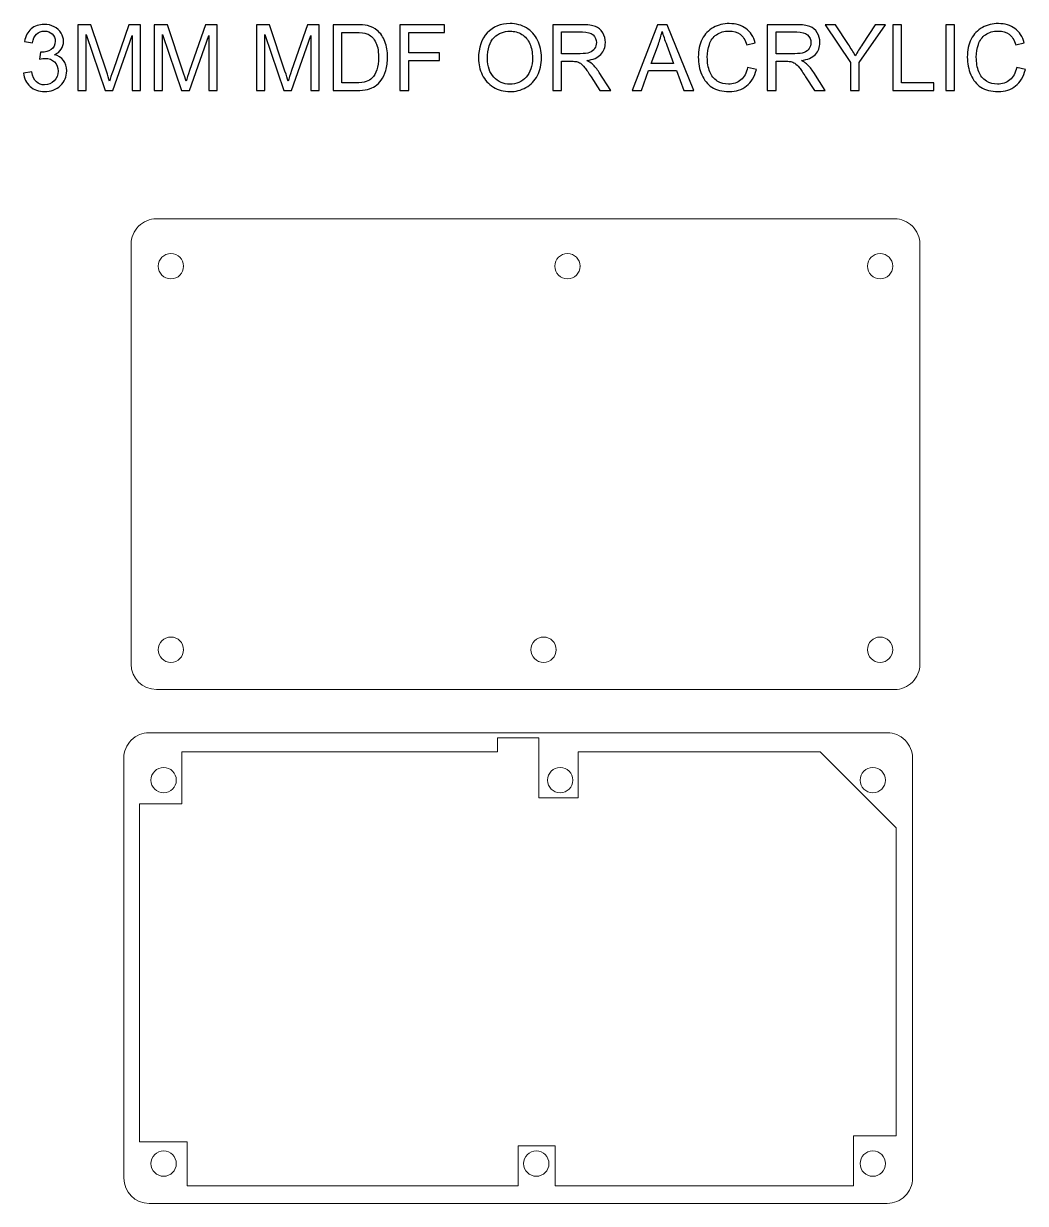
# Model space of a CAD drawing. Header units: millimetres. Extents: x 255 to 531, y -575 to 202.
# Drawn here: x 254.5 to 531.4, y -123.8 to 202.3 of the extents above; entities that cross this region are included whole.
import ezdxf

# ---------------------------------------------------------------- set-up
doc = ezdxf.new("R2010")
doc.units = ezdxf.units.MM
doc.header["$MEASUREMENT"] = 0
doc.layers.add('Layer 1', color=7, linetype='Continuous')

msp = doc.modelspace()

# ---------------------------------------------------------------- linework, layer by layer
at = {"layer": 'Layer 1', "color": 250}
for points, knots in [([(380.2473, 192.7097), (380.2473, 195.7238), (381.0601, 198.086), (382.6815, 199.7921), (384.3028, 201.4981), (386.3941, 202.349), (388.9595, 202.349), (390.6401, 202.349), (392.1514, 201.9468), (393.5019, 201.1467), (394.8481, 200.3466), (395.8768, 199.229), (396.5837, 197.7939), (397.2907, 196.3631), (397.6463, 194.7375), (397.6463, 192.9214), (397.6463, 191.0799), (397.2738, 189.4289), (396.5287, 187.9768), (395.7836, 186.5206), (394.7295, 185.4199), (393.3664, 184.6748), (391.999, 183.9255), (390.5258, 183.553), (388.9468, 183.553), (387.2323, 183.553), (385.7041, 183.9679), (384.3536, 184.7934), (383.0074, 185.6189), (381.983, 186.7449), (381.2887, 188.1758), (380.5944, 189.6024), (380.2473, 191.1137), (380.2473, 192.7097)], [0, 0, 0, 0, 0.09090909, 0.09090909, 0.09090909, 0.18181818, 0.18181818, 0.18181818, 0.27272727, 0.27272727, 0.27272727, 0.36363636, 0.36363636, 0.36363636, 0.45454545, 0.45454545, 0.45454545, 0.54545455, 0.54545455, 0.54545455, 0.63636364, 0.63636364, 0.63636364, 0.72727273, 0.72727273, 0.72727273, 0.81818182, 0.81818182, 0.81818182, 0.90909091, 0.90909091, 0.90909091, 1, 1, 1, 1]), ([(454.6354, 190.2374), (454.6354, 190.2374), (457.0484, 189.6278), (457.0484, 189.6278), (456.5446, 187.6509), (455.6387, 186.148), (454.3306, 185.1109), (453.0225, 184.0737), (451.4223, 183.553), (449.53, 183.553), (447.5742, 183.553), (445.9825, 183.9509), (444.7548, 184.751), (443.5271, 185.5469), (442.5958, 186.7026), (441.9566, 188.2139), (441.3173, 189.7294), (440.9956, 191.3508), (440.9956, 193.0865), (440.9956, 194.9788), (441.3554, 196.6298), (442.0793, 198.0395), (442.8032, 199.4492), (443.8319, 200.5202), (445.1654, 201.2526), (446.4989, 201.9849), (447.9679, 202.349), (449.5681, 202.349), (451.3884, 202.349), (452.9167, 201.8876), (454.1528, 200.9605), (455.3932, 200.0334), (456.2568, 198.7337), (456.7436, 197.0573), (456.7436, 197.0573), (454.3814, 196.4985), (454.3814, 196.4985), (453.9623, 197.8193), (453.3485, 198.7845), (452.5484, 199.3857), (451.7483, 199.991), (450.7407, 200.2916), (449.5258, 200.2916), (448.133, 200.2916), (446.9646, 199.9572), (446.029, 199.2883), (445.0935, 198.6194), (444.4331, 197.7177), (444.0563, 196.5917), (443.6753, 195.4614), (443.4848, 194.2972), (443.4848, 193.0992), (443.4848, 191.554), (443.7092, 190.2036), (444.1579, 189.0521), (444.6066, 187.8964), (445.3051, 187.037), (446.2534, 186.4655), (447.2017, 185.894), (448.2261, 185.6104), (449.331, 185.6104), (450.6772, 185.6104), (451.8118, 185.9999), (452.7431, 186.7746), (453.6744, 187.5535), (454.3052, 188.705), (454.6354, 190.2374)], [0, 0, 0, 0, 0.04545455, 0.04545455, 0.04545455, 0.09090909, 0.09090909, 0.09090909, 0.13636364, 0.13636364, 0.13636364, 0.18181818, 0.18181818, 0.18181818, 0.22727273, 0.22727273, 0.22727273, 0.27272727, 0.27272727, 0.27272727, 0.31818182, 0.31818182, 0.31818182, 0.36363636, 0.36363636, 0.36363636, 0.40909091, 0.40909091, 0.40909091, 0.45454545, 0.45454545, 0.45454545, 0.5, 0.5, 0.5, 0.54545455, 0.54545455, 0.54545455, 0.59090909, 0.59090909, 0.59090909, 0.63636364, 0.63636364, 0.63636364, 0.68181818, 0.68181818, 0.68181818, 0.72727273, 0.72727273, 0.72727273, 0.77272727, 0.77272727, 0.77272727, 0.81818182, 0.81818182, 0.81818182, 0.86363636, 0.86363636, 0.86363636, 0.90909091, 0.90909091, 0.90909091, 0.95454545, 0.95454545, 0.95454545, 1, 1, 1, 1]), ([(528.9896, 190.2374), (528.9896, 190.2374), (531.4026, 189.6278), (531.4026, 189.6278), (530.8988, 187.6509), (529.9929, 186.148), (528.6848, 185.1109), (527.3767, 184.0737), (525.7765, 183.553), (523.8842, 183.553), (521.9284, 183.553), (520.3367, 183.9509), (519.109, 184.751), (517.8813, 185.5469), (516.95, 186.7026), (516.3108, 188.2139), (515.6715, 189.7294), (515.3498, 191.3508), (515.3498, 193.0865), (515.3498, 194.9788), (515.7096, 196.6298), (516.4335, 198.0395), (517.1574, 199.4492), (518.1861, 200.5202), (519.5196, 201.2526), (520.8531, 201.9849), (522.3221, 202.349), (523.9223, 202.349), (525.7426, 202.349), (527.2709, 201.8876), (528.507, 200.9605), (529.7474, 200.0334), (530.611, 198.7337), (531.0978, 197.0573), (531.0978, 197.0573), (528.7356, 196.4985), (528.7356, 196.4985), (528.3165, 197.8193), (527.7027, 198.7845), (526.9026, 199.3857), (526.1025, 199.991), (525.0949, 200.2916), (523.88, 200.2916), (522.4872, 200.2916), (521.3188, 199.9572), (520.3832, 199.2883), (519.4477, 198.6194), (518.7873, 197.7177), (518.4105, 196.5917), (518.0295, 195.4614), (517.839, 194.2972), (517.839, 193.0992), (517.839, 191.554), (518.0634, 190.2036), (518.5121, 189.0521), (518.9608, 187.8964), (519.6593, 187.037), (520.6076, 186.4655), (521.5559, 185.894), (522.5803, 185.6104), (523.6852, 185.6104), (525.0314, 185.6104), (526.166, 185.9999), (527.0973, 186.7746), (528.0286, 187.5535), (528.6594, 188.705), (528.9896, 190.2374)], [0, 0, 0, 0, 0.04545455, 0.04545455, 0.04545455, 0.09090909, 0.09090909, 0.09090909, 0.13636364, 0.13636364, 0.13636364, 0.18181818, 0.18181818, 0.18181818, 0.22727273, 0.22727273, 0.22727273, 0.27272727, 0.27272727, 0.27272727, 0.31818182, 0.31818182, 0.31818182, 0.36363636, 0.36363636, 0.36363636, 0.40909091, 0.40909091, 0.40909091, 0.45454545, 0.45454545, 0.45454545, 0.5, 0.5, 0.5, 0.54545455, 0.54545455, 0.54545455, 0.59090909, 0.59090909, 0.59090909, 0.63636364, 0.63636364, 0.63636364, 0.68181818, 0.68181818, 0.68181818, 0.72727273, 0.72727273, 0.72727273, 0.77272727, 0.77272727, 0.77272727, 0.81818182, 0.81818182, 0.81818182, 0.86363636, 0.86363636, 0.86363636, 0.90909091, 0.90909091, 0.90909091, 0.95454545, 0.95454545, 0.95454545, 1, 1, 1, 1]), ([(254.5215, 188.6838), (254.5215, 188.6838), (256.7567, 188.9886), (256.7567, 188.9886), (257.0149, 187.7186), (257.4467, 186.8042), (258.0606, 186.2454), (258.6744, 185.6866), (259.4279, 185.4072), (260.3212, 185.4072), (261.3795, 185.4072), (262.2727, 185.7713), (262.9924, 186.4994), (263.7121, 187.2275), (264.0719, 188.1292), (264.0719, 189.2045), (264.0719, 190.229), (263.7375, 191.0756), (263.0644, 191.7445), (262.3955, 192.4091), (261.5446, 192.7436), (260.5074, 192.7436), (260.0841, 192.7436), (259.5592, 192.6589), (258.9284, 192.4938), (258.9284, 192.4938), (259.1782, 194.4496), (259.1782, 194.4496), (259.3263, 194.4327), (259.4491, 194.4242), (259.538, 194.4242), (260.4947, 194.4242), (261.3499, 194.674), (262.1161, 195.1693), (262.8781, 195.6646), (263.2591, 196.4266), (263.2591, 197.4553), (263.2591, 198.2723), (262.9797, 198.9496), (262.4251, 199.4873), (261.8706, 200.0249), (261.1551, 200.2916), (260.2788, 200.2916), (259.4068, 200.2916), (258.6829, 200.0164), (258.1029, 199.4661), (257.5229, 198.9158), (257.1504, 198.0903), (256.9853, 196.9896), (256.9853, 196.9896), (254.7501, 197.396), (254.7501, 197.396), (255.0253, 198.8946), (255.6433, 200.0588), (256.6128, 200.8843), (257.578, 201.7098), (258.7845, 202.1204), (260.2238, 202.1204), (261.2144, 202.1204), (262.1288, 201.9087), (262.9628, 201.4812), (263.801, 201.0578), (264.4402, 200.4779), (264.8805, 199.7455), (265.325, 199.0089), (265.5451, 198.23), (265.5451, 197.4045), (265.5451, 196.6213), (265.3334, 195.9101), (264.9143, 195.2666), (264.491, 194.6232), (263.8645, 194.1109), (263.039, 193.7299), (264.1142, 193.4844), (264.9482, 192.9679), (265.5451, 192.1848), (266.1378, 191.4058), (266.4341, 190.4237), (266.4341, 189.2511), (266.4341, 187.6636), (265.8541, 186.3131), (264.6984, 185.2082), (263.5385, 184.1033), (262.0738, 183.553), (260.3042, 183.553), (258.7083, 183.553), (257.3832, 184.0314), (256.3291, 184.9839), (255.2708, 185.9364), (254.6697, 187.1683), (254.5215, 188.6838)], [0, 0, 0, 0, 0.03333333, 0.03333333, 0.03333333, 0.06666667, 0.06666667, 0.06666667, 0.1, 0.1, 0.1, 0.13333333, 0.13333333, 0.13333333, 0.16666667, 0.16666667, 0.16666667, 0.2, 0.2, 0.2, 0.23333333, 0.23333333, 0.23333333, 0.26666667, 0.26666667, 0.26666667, 0.3, 0.3, 0.3, 0.33333333, 0.33333333, 0.33333333, 0.36666667, 0.36666667, 0.36666667, 0.4, 0.4, 0.4, 0.43333333, 0.43333333, 0.43333333, 0.46666667, 0.46666667, 0.46666667, 0.5, 0.5, 0.5, 0.53333333, 0.53333333, 0.53333333, 0.56666667, 0.56666667, 0.56666667, 0.6, 0.6, 0.6, 0.63333333, 0.63333333, 0.63333333, 0.66666667, 0.66666667, 0.66666667, 0.7, 0.7, 0.7, 0.73333333, 0.73333333, 0.73333333, 0.76666667, 0.76666667, 0.76666667, 0.8, 0.8, 0.8, 0.83333333, 0.83333333, 0.83333333, 0.86666667, 0.86666667, 0.86666667, 0.9, 0.9, 0.9, 0.93333333, 0.93333333, 0.93333333, 0.96666667, 0.96666667, 0.96666667, 1, 1, 1, 1]), ([(269.4863, 183.8578), (269.4863, 183.8578), (269.4863, 202.0442), (269.4863, 202.0442), (269.4863, 202.0442), (273.0931, 202.0442), (273.0931, 202.0442), (273.0931, 202.0442), (277.3942, 189.1706), (277.3942, 189.1706), (277.7921, 187.9726), (278.08, 187.0751), (278.262, 186.4782), (278.4694, 187.1386), (278.7954, 188.1123), (279.2357, 189.395), (279.2357, 189.395), (283.6129, 202.0442), (283.6129, 202.0442), (283.6129, 202.0442), (286.8345, 202.0442), (286.8345, 202.0442), (286.8345, 202.0442), (286.8345, 183.8578), (286.8345, 183.8578), (286.8345, 183.8578), (284.5231, 183.8578), (284.5231, 183.8578), (284.5231, 183.8578), (284.5231, 199.0724), (284.5231, 199.0724), (284.5231, 199.0724), (279.2145, 183.8578), (279.2145, 183.8578), (279.2145, 183.8578), (277.047, 183.8578), (277.047, 183.8578), (277.047, 183.8578), (271.7977, 199.3518), (271.7977, 199.3518), (271.7977, 199.3518), (271.7977, 183.8578), (271.7977, 183.8578), (271.7977, 183.8578), (269.4863, 183.8578), (269.4863, 183.8578)], [0, 0, 0, 0, 0.06666667, 0.06666667, 0.06666667, 0.13333333, 0.13333333, 0.13333333, 0.2, 0.2, 0.2, 0.26666667, 0.26666667, 0.26666667, 0.33333333, 0.33333333, 0.33333333, 0.4, 0.4, 0.4, 0.46666667, 0.46666667, 0.46666667, 0.53333333, 0.53333333, 0.53333333, 0.6, 0.6, 0.6, 0.66666667, 0.66666667, 0.66666667, 0.73333333, 0.73333333, 0.73333333, 0.8, 0.8, 0.8, 0.86666667, 0.86666667, 0.86666667, 0.93333333, 0.93333333, 0.93333333, 1, 1, 1, 1]), ([(290.6445, 183.8578), (290.6445, 183.8578), (290.6445, 202.0442), (290.6445, 202.0442), (290.6445, 202.0442), (294.2513, 202.0442), (294.2513, 202.0442), (294.2513, 202.0442), (298.5524, 189.1706), (298.5524, 189.1706), (298.9503, 187.9726), (299.2382, 187.0751), (299.4202, 186.4782), (299.6276, 187.1386), (299.9536, 188.1123), (300.3939, 189.395), (300.3939, 189.395), (304.7711, 202.0442), (304.7711, 202.0442), (304.7711, 202.0442), (307.9927, 202.0442), (307.9927, 202.0442), (307.9927, 202.0442), (307.9927, 183.8578), (307.9927, 183.8578), (307.9927, 183.8578), (305.6813, 183.8578), (305.6813, 183.8578), (305.6813, 183.8578), (305.6813, 199.0724), (305.6813, 199.0724), (305.6813, 199.0724), (300.3727, 183.8578), (300.3727, 183.8578), (300.3727, 183.8578), (298.2052, 183.8578), (298.2052, 183.8578), (298.2052, 183.8578), (292.9559, 199.3518), (292.9559, 199.3518), (292.9559, 199.3518), (292.9559, 183.8578), (292.9559, 183.8578), (292.9559, 183.8578), (290.6445, 183.8578), (290.6445, 183.8578)], [0, 0, 0, 0, 0.06666667, 0.06666667, 0.06666667, 0.13333333, 0.13333333, 0.13333333, 0.2, 0.2, 0.2, 0.26666667, 0.26666667, 0.26666667, 0.33333333, 0.33333333, 0.33333333, 0.4, 0.4, 0.4, 0.46666667, 0.46666667, 0.46666667, 0.53333333, 0.53333333, 0.53333333, 0.6, 0.6, 0.6, 0.66666667, 0.66666667, 0.66666667, 0.73333333, 0.73333333, 0.73333333, 0.8, 0.8, 0.8, 0.86666667, 0.86666667, 0.86666667, 0.93333333, 0.93333333, 0.93333333, 1, 1, 1, 1]), ([(318.8597, 183.8578), (318.8597, 183.8578), (318.8597, 202.0442), (318.8597, 202.0442), (318.8597, 202.0442), (322.4665, 202.0442), (322.4665, 202.0442), (322.4665, 202.0442), (326.7676, 189.1706), (326.7676, 189.1706), (327.1655, 187.9726), (327.4534, 187.0751), (327.6354, 186.4782), (327.8428, 187.1386), (328.1688, 188.1123), (328.6091, 189.395), (328.6091, 189.395), (332.9863, 202.0442), (332.9863, 202.0442), (332.9863, 202.0442), (336.2079, 202.0442), (336.2079, 202.0442), (336.2079, 202.0442), (336.2079, 183.8578), (336.2079, 183.8578), (336.2079, 183.8578), (333.8965, 183.8578), (333.8965, 183.8578), (333.8965, 183.8578), (333.8965, 199.0724), (333.8965, 199.0724), (333.8965, 199.0724), (328.5879, 183.8578), (328.5879, 183.8578), (328.5879, 183.8578), (326.4204, 183.8578), (326.4204, 183.8578), (326.4204, 183.8578), (321.1711, 199.3518), (321.1711, 199.3518), (321.1711, 199.3518), (321.1711, 183.8578), (321.1711, 183.8578), (321.1711, 183.8578), (318.8597, 183.8578), (318.8597, 183.8578)], [0, 0, 0, 0, 0.06666667, 0.06666667, 0.06666667, 0.13333333, 0.13333333, 0.13333333, 0.2, 0.2, 0.2, 0.26666667, 0.26666667, 0.26666667, 0.33333333, 0.33333333, 0.33333333, 0.4, 0.4, 0.4, 0.46666667, 0.46666667, 0.46666667, 0.53333333, 0.53333333, 0.53333333, 0.6, 0.6, 0.6, 0.66666667, 0.66666667, 0.66666667, 0.73333333, 0.73333333, 0.73333333, 0.8, 0.8, 0.8, 0.86666667, 0.86666667, 0.86666667, 0.93333333, 0.93333333, 0.93333333, 1, 1, 1, 1]), ([(340.0687, 183.8578), (340.0687, 183.8578), (340.0687, 202.0442), (340.0687, 202.0442), (340.0687, 202.0442), (346.334, 202.0442), (346.334, 202.0442), (347.748, 202.0442), (348.8275, 201.9595), (349.5725, 201.786), (350.6139, 201.5447), (351.5029, 201.1086), (352.2395, 200.4821), (353.2005, 199.6693), (353.9159, 198.6364), (354.3901, 197.3748), (354.8684, 196.1133), (355.1055, 194.6697), (355.1055, 193.0484), (355.1055, 191.6683), (354.9446, 190.4449), (354.6229, 189.3781), (354.3012, 188.3113), (353.8863, 187.4265), (353.3825, 186.728), (352.8745, 186.0295), (352.3242, 185.4792), (351.7231, 185.0812), (351.1262, 184.6791), (350.4023, 184.3743), (349.5556, 184.1668), (348.7047, 183.9594), (347.731, 183.8578), (346.6304, 183.8578), (346.6304, 183.8578), (340.0687, 183.8578), (340.0687, 183.8578)], [0, 0, 0, 0, 0.08333333, 0.08333333, 0.08333333, 0.16666667, 0.16666667, 0.16666667, 0.25, 0.25, 0.25, 0.33333333, 0.33333333, 0.33333333, 0.41666667, 0.41666667, 0.41666667, 0.5, 0.5, 0.5, 0.58333333, 0.58333333, 0.58333333, 0.66666667, 0.66666667, 0.66666667, 0.75, 0.75, 0.75, 0.83333333, 0.83333333, 0.83333333, 0.91666667, 0.91666667, 0.91666667, 1, 1, 1, 1]), ([(342.4817, 185.9914), (342.4817, 185.9914), (346.3594, 185.9914), (346.3594, 185.9914), (347.5575, 185.9914), (348.4973, 186.1015), (349.1788, 186.3258), (349.8604, 186.5502), (350.4023, 186.8635), (350.8087, 187.2699), (351.3759, 187.8414), (351.8204, 188.6118), (352.1379, 189.577), (352.4554, 190.5422), (352.6163, 191.7106), (352.6163, 193.0865), (352.6163, 194.9915), (352.303, 196.4562), (351.6807, 197.4807), (351.0584, 198.5051), (350.3007, 199.1909), (349.4074, 199.5381), (348.764, 199.7878), (347.7268, 199.9106), (346.2959, 199.9106), (346.2959, 199.9106), (342.4817, 199.9106), (342.4817, 199.9106), (342.4817, 199.9106), (342.4817, 185.9914), (342.4817, 185.9914)], [0, 0, 0, 0, 0.1, 0.1, 0.1, 0.2, 0.2, 0.2, 0.3, 0.3, 0.3, 0.4, 0.4, 0.4, 0.5, 0.5, 0.5, 0.6, 0.6, 0.6, 0.7, 0.7, 0.7, 0.8, 0.8, 0.8, 0.9, 0.9, 0.9, 1, 1, 1, 1]), ([(358.5387, 183.8578), (358.5387, 183.8578), (358.5387, 202.0442), (358.5387, 202.0442), (358.5387, 202.0442), (370.8069, 202.0442), (370.8069, 202.0442), (370.8069, 202.0442), (370.8069, 199.9106), (370.8069, 199.9106), (370.8069, 199.9106), (360.9517, 199.9106), (360.9517, 199.9106), (360.9517, 199.9106), (360.9517, 194.2464), (360.9517, 194.2464), (360.9517, 194.2464), (369.4861, 194.2464), (369.4861, 194.2464), (369.4861, 194.2464), (369.4861, 192.1128), (369.4861, 192.1128), (369.4861, 192.1128), (360.9517, 192.1128), (360.9517, 192.1128), (360.9517, 192.1128), (360.9517, 183.8578), (360.9517, 183.8578), (360.9517, 183.8578), (358.5387, 183.8578), (358.5387, 183.8578)], [0, 0, 0, 0, 0.1, 0.1, 0.1, 0.2, 0.2, 0.2, 0.3, 0.3, 0.3, 0.4, 0.4, 0.4, 0.5, 0.5, 0.5, 0.6, 0.6, 0.6, 0.7, 0.7, 0.7, 0.8, 0.8, 0.8, 0.9, 0.9, 0.9, 1, 1, 1, 1]), ([(382.7365, 192.6674), (382.7365, 190.4787), (383.3249, 188.7558), (384.5018, 187.4985), (385.6787, 186.2412), (387.1561, 185.6104), (388.9341, 185.6104), (390.746, 185.6104), (392.2319, 186.2454), (393.4045, 187.5154), (394.5729, 188.7854), (395.1571, 190.5888), (395.1571, 192.9256), (395.1571, 194.403), (394.9073, 195.6942), (394.4078, 196.7949), (393.9083, 197.8955), (393.1759, 198.7507), (392.2149, 199.356), (391.2497, 199.9614), (390.1702, 200.2662), (388.9722, 200.2662), (387.2704, 200.2662), (385.8057, 199.682), (384.578, 198.5136), (383.3503, 197.3452), (382.7365, 195.3979), (382.7365, 192.6674)], [0, 0, 0, 0, 0.11111111, 0.11111111, 0.11111111, 0.22222222, 0.22222222, 0.22222222, 0.33333333, 0.33333333, 0.33333333, 0.44444444, 0.44444444, 0.44444444, 0.55555556, 0.55555556, 0.55555556, 0.66666667, 0.66666667, 0.66666667, 0.77777778, 0.77777778, 0.77777778, 0.88888889, 0.88888889, 0.88888889, 1, 1, 1, 1]), ([(400.7917, 183.8578), (400.7917, 183.8578), (400.7917, 202.0442), (400.7917, 202.0442), (400.7917, 202.0442), (408.852, 202.0442), (408.852, 202.0442), (410.4733, 202.0442), (411.7052, 201.8791), (412.5477, 201.5531), (413.3901, 201.2272), (414.0632, 200.6514), (414.567, 199.8259), (415.0707, 199.0004), (415.3205, 198.086), (415.3205, 197.087), (415.3205, 195.7958), (414.9014, 194.7078), (414.0674, 193.8231), (413.2335, 192.9383), (411.9465, 192.3795), (410.2024, 192.1382), (410.8416, 191.8334), (411.3242, 191.5286), (411.6544, 191.2323), (412.3572, 190.5888), (413.0218, 189.7802), (413.6441, 188.8108), (413.6441, 188.8108), (416.7895, 183.8578), (416.7895, 183.8578), (416.7895, 183.8578), (413.7838, 183.8578), (413.7838, 183.8578), (413.7838, 183.8578), (411.3793, 187.6424), (411.3793, 187.6424), (410.6808, 188.7388), (410.1008, 189.5728), (409.6478, 190.1528), (409.1906, 190.7327), (408.7842, 191.1349), (408.4244, 191.3677), (408.0688, 191.5963), (407.7005, 191.7572), (407.328, 191.8503), (407.057, 191.9054), (406.6125, 191.935), (405.9902, 191.935), (405.9902, 191.935), (403.2047, 191.935), (403.2047, 191.935), (403.2047, 191.935), (403.2047, 183.8578), (403.2047, 183.8578), (403.2047, 183.8578), (400.7917, 183.8578), (400.7917, 183.8578)], [0, 0, 0, 0, 0.05263158, 0.05263158, 0.05263158, 0.10526316, 0.10526316, 0.10526316, 0.15789474, 0.15789474, 0.15789474, 0.21052632, 0.21052632, 0.21052632, 0.26315789, 0.26315789, 0.26315789, 0.31578947, 0.31578947, 0.31578947, 0.36842105, 0.36842105, 0.36842105, 0.42105263, 0.42105263, 0.42105263, 0.47368421, 0.47368421, 0.47368421, 0.52631579, 0.52631579, 0.52631579, 0.57894737, 0.57894737, 0.57894737, 0.63157895, 0.63157895, 0.63157895, 0.68421053, 0.68421053, 0.68421053, 0.73684211, 0.73684211, 0.73684211, 0.78947368, 0.78947368, 0.78947368, 0.84210526, 0.84210526, 0.84210526, 0.89473684, 0.89473684, 0.89473684, 0.94736842, 0.94736842, 0.94736842, 1, 1, 1, 1]), ([(403.2047, 194.0178), (403.2047, 194.0178), (408.3694, 194.0178), (408.3694, 194.0178), (409.47, 194.0178), (410.3252, 194.1321), (410.9432, 194.3607), (411.5613, 194.5851), (412.0312, 194.9491), (412.3487, 195.4529), (412.6704, 195.9524), (412.8313, 196.4943), (412.8313, 197.0827), (412.8313, 197.9421), (412.5223, 198.6533), (411.9, 199.2079), (411.2777, 199.7624), (410.2955, 200.0376), (408.9536, 200.0376), (408.9536, 200.0376), (403.2047, 200.0376), (403.2047, 200.0376), (403.2047, 200.0376), (403.2047, 194.0178), (403.2047, 194.0178)], [0, 0, 0, 0, 0.125, 0.125, 0.125, 0.25, 0.25, 0.25, 0.375, 0.375, 0.375, 0.5, 0.5, 0.5, 0.625, 0.625, 0.625, 0.75, 0.75, 0.75, 0.875, 0.875, 0.875, 1, 1, 1, 1]), ([(422.7457, 183.8578), (422.7457, 183.8578), (429.7222, 202.0442), (429.7222, 202.0442), (429.7222, 202.0442), (432.3681, 202.0442), (432.3681, 202.0442), (432.3681, 202.0442), (439.7722, 183.8578), (439.7722, 183.8578), (439.7722, 183.8578), (437.0332, 183.8578), (437.0332, 183.8578), (437.0332, 183.8578), (434.9292, 189.3696), (434.9292, 189.3696), (434.9292, 189.3696), (427.2711, 189.3696), (427.2711, 189.3696), (427.2711, 189.3696), (425.2984, 183.8578), (425.2984, 183.8578), (425.2984, 183.8578), (422.7457, 183.8578), (422.7457, 183.8578)], [0, 0, 0, 0, 0.125, 0.125, 0.125, 0.25, 0.25, 0.25, 0.375, 0.375, 0.375, 0.5, 0.5, 0.5, 0.625, 0.625, 0.625, 0.75, 0.75, 0.75, 0.875, 0.875, 0.875, 1, 1, 1, 1]), ([(427.9781, 191.3254), (427.9781, 191.3254), (434.1757, 191.3254), (434.1757, 191.3254), (434.1757, 191.3254), (432.2792, 196.3673), (432.2792, 196.3673), (431.7077, 197.8998), (431.2759, 199.1655), (430.9753, 200.1646), (430.7255, 198.9793), (430.3911, 197.8151), (429.972, 196.6636), (429.972, 196.6636), (427.9781, 191.3254), (427.9781, 191.3254)], [0, 0, 0, 0, 0.2, 0.2, 0.2, 0.4, 0.4, 0.4, 0.6, 0.6, 0.6, 0.8, 0.8, 0.8, 1, 1, 1, 1]), ([(460.0752, 183.8578), (460.0752, 183.8578), (460.0752, 202.0442), (460.0752, 202.0442), (460.0752, 202.0442), (468.1355, 202.0442), (468.1355, 202.0442), (469.7568, 202.0442), (470.9887, 201.8791), (471.8312, 201.5531), (472.6736, 201.2272), (473.3467, 200.6514), (473.8505, 199.8259), (474.3542, 199.0004), (474.604, 198.086), (474.604, 197.087), (474.604, 195.7958), (474.1849, 194.7078), (473.3509, 193.8231), (472.517, 192.9383), (471.23, 192.3795), (469.4859, 192.1382), (470.1251, 191.8334), (470.6077, 191.5286), (470.9379, 191.2323), (471.6407, 190.5888), (472.3053, 189.7802), (472.9276, 188.8108), (472.9276, 188.8108), (476.073, 183.8578), (476.073, 183.8578), (476.073, 183.8578), (473.0673, 183.8578), (473.0673, 183.8578), (473.0673, 183.8578), (470.6628, 187.6424), (470.6628, 187.6424), (469.9643, 188.7388), (469.3843, 189.5728), (468.9313, 190.1528), (468.4741, 190.7327), (468.0677, 191.1349), (467.7079, 191.3677), (467.3523, 191.5963), (466.984, 191.7572), (466.6115, 191.8503), (466.3405, 191.9054), (465.896, 191.935), (465.2737, 191.935), (465.2737, 191.935), (462.4882, 191.935), (462.4882, 191.935), (462.4882, 191.935), (462.4882, 183.8578), (462.4882, 183.8578), (462.4882, 183.8578), (460.0752, 183.8578), (460.0752, 183.8578)], [0, 0, 0, 0, 0.05263158, 0.05263158, 0.05263158, 0.10526316, 0.10526316, 0.10526316, 0.15789474, 0.15789474, 0.15789474, 0.21052632, 0.21052632, 0.21052632, 0.26315789, 0.26315789, 0.26315789, 0.31578947, 0.31578947, 0.31578947, 0.36842105, 0.36842105, 0.36842105, 0.42105263, 0.42105263, 0.42105263, 0.47368421, 0.47368421, 0.47368421, 0.52631579, 0.52631579, 0.52631579, 0.57894737, 0.57894737, 0.57894737, 0.63157895, 0.63157895, 0.63157895, 0.68421053, 0.68421053, 0.68421053, 0.73684211, 0.73684211, 0.73684211, 0.78947368, 0.78947368, 0.78947368, 0.84210526, 0.84210526, 0.84210526, 0.89473684, 0.89473684, 0.89473684, 0.94736842, 0.94736842, 0.94736842, 1, 1, 1, 1]), ([(462.4882, 194.0178), (462.4882, 194.0178), (467.6529, 194.0178), (467.6529, 194.0178), (468.7535, 194.0178), (469.6087, 194.1321), (470.2267, 194.3607), (470.8448, 194.5851), (471.3147, 194.9491), (471.6322, 195.4529), (471.9539, 195.9524), (472.1148, 196.4943), (472.1148, 197.0827), (472.1148, 197.9421), (471.8058, 198.6533), (471.1835, 199.2079), (470.5612, 199.7624), (469.579, 200.0376), (468.2371, 200.0376), (468.2371, 200.0376), (462.4882, 200.0376), (462.4882, 200.0376), (462.4882, 200.0376), (462.4882, 194.0178), (462.4882, 194.0178)], [0, 0, 0, 0, 0.125, 0.125, 0.125, 0.25, 0.25, 0.25, 0.375, 0.375, 0.375, 0.5, 0.5, 0.5, 0.625, 0.625, 0.625, 0.75, 0.75, 0.75, 0.875, 0.875, 0.875, 1, 1, 1, 1]), ([(483.0368, 183.8578), (483.0368, 183.8578), (483.0368, 191.5625), (483.0368, 191.5625), (483.0368, 191.5625), (476.0264, 202.0442), (476.0264, 202.0442), (476.0264, 202.0442), (478.922, 202.0442), (478.922, 202.0442), (478.922, 202.0442), (482.5161, 196.5409), (482.5161, 196.5409), (483.1849, 195.5206), (483.8072, 194.5004), (484.3745, 193.4802), (484.9291, 194.4327), (485.6022, 195.4995), (486.3853, 196.6848), (486.3853, 196.6848), (489.9075, 202.0442), (489.9075, 202.0442), (489.9075, 202.0442), (492.7142, 202.0442), (492.7142, 202.0442), (492.7142, 202.0442), (485.4498, 191.5625), (485.4498, 191.5625), (485.4498, 191.5625), (485.4498, 183.8578), (485.4498, 183.8578), (485.4498, 183.8578), (483.0368, 183.8578), (483.0368, 183.8578)], [0, 0, 0, 0, 0.09090909, 0.09090909, 0.09090909, 0.18181818, 0.18181818, 0.18181818, 0.27272727, 0.27272727, 0.27272727, 0.36363636, 0.36363636, 0.36363636, 0.45454545, 0.45454545, 0.45454545, 0.54545455, 0.54545455, 0.54545455, 0.63636364, 0.63636364, 0.63636364, 0.72727273, 0.72727273, 0.72727273, 0.81818182, 0.81818182, 0.81818182, 0.90909091, 0.90909091, 0.90909091, 1, 1, 1, 1]), ([(494.7504, 183.8578), (494.7504, 183.8578), (494.7504, 202.0442), (494.7504, 202.0442), (494.7504, 202.0442), (497.1634, 202.0442), (497.1634, 202.0442), (497.1634, 202.0442), (497.1634, 185.9914), (497.1634, 185.9914), (497.1634, 185.9914), (506.1042, 185.9914), (506.1042, 185.9914), (506.1042, 185.9914), (506.1042, 183.8578), (506.1042, 183.8578), (506.1042, 183.8578), (494.7504, 183.8578), (494.7504, 183.8578)], [0, 0, 0, 0, 0.16666667, 0.16666667, 0.16666667, 0.33333333, 0.33333333, 0.33333333, 0.5, 0.5, 0.5, 0.66666667, 0.66666667, 0.66666667, 0.83333333, 0.83333333, 0.83333333, 1, 1, 1, 1]), ([(509.385, 183.8578), (509.385, 183.8578), (509.385, 202.0442), (509.385, 202.0442), (509.385, 202.0442), (511.798, 202.0442), (511.798, 202.0442), (511.798, 202.0442), (511.798, 183.8578), (511.798, 183.8578), (511.798, 183.8578), (509.385, 183.8578), (509.385, 183.8578)], [0, 0, 0, 0, 0.25, 0.25, 0.25, 0.5, 0.5, 0.5, 0.75, 0.75, 0.75, 1, 1, 1, 1])]:
    msp.add_open_spline(points, degree=3, knots=knots, dxfattribs=at)
at = {"layer": 'Layer 1', "lineweight": 9}
for points, knots in [([(291.2391, 148.3886), (289.3826, 148.3886), (287.6021, 147.6511), (286.2894, 146.3383), (284.9766, 145.0256), (284.2391, 143.2451), (284.2391, 141.3886), (284.2391, 141.3886), (284.2391, 25.2886), (284.2391, 25.2886), (284.2391, 21.4226), (287.3731, 18.2886), (291.2391, 18.2886), (291.2391, 18.2886), (495.2391, 18.2886), (495.2391, 18.2886), (497.0956, 18.2886), (498.8761, 19.0261), (500.1888, 20.3389), (501.5016, 21.6516), (502.2391, 23.4321), (502.2391, 25.2886), (502.2391, 25.2886), (502.2391, 141.3886), (502.2391, 141.3886), (502.2391, 143.2451), (501.5016, 145.0256), (500.1888, 146.3383), (498.8761, 147.6511), (497.0956, 148.3886), (495.2391, 148.3886), (495.2391, 148.3886), (291.2391, 148.3886), (291.2391, 148.3886)], [0, 0, 0, 0, 0.09090909, 0.09090909, 0.09090909, 0.18181818, 0.18181818, 0.18181818, 0.27272727, 0.27272727, 0.27272727, 0.36363636, 0.36363636, 0.36363636, 0.45454545, 0.45454545, 0.45454545, 0.54545455, 0.54545455, 0.54545455, 0.63636364, 0.63636364, 0.63636364, 0.72727273, 0.72727273, 0.72727273, 0.81818182, 0.81818182, 0.81818182, 0.90909091, 0.90909091, 0.90909091, 1, 1, 1, 1]), ([(298.7391, 135.2886), (298.7391, 137.2216), (297.1721, 138.7886), (295.2391, 138.7886), (293.3061, 138.7886), (291.7391, 137.2216), (291.7391, 135.2886), (291.7391, 133.3556), (293.3061, 131.7886), (295.2391, 131.7886), (297.1721, 131.7886), (298.7391, 133.3556), (298.7391, 135.2886)], [0, 0, 0, 0, 0.25, 0.25, 0.25, 0.5, 0.5, 0.5, 0.75, 0.75, 0.75, 1, 1, 1, 1]), ([(408.3391, 135.2886), (408.3391, 137.2216), (406.7721, 138.7886), (404.8391, 138.7886), (402.9061, 138.7886), (401.3391, 137.2216), (401.3391, 135.2886), (401.3391, 133.3556), (402.9061, 131.7886), (404.8391, 131.7886), (406.7721, 131.7886), (408.3391, 133.3556), (408.3391, 135.2886)], [0, 0, 0, 0, 0.25, 0.25, 0.25, 0.5, 0.5, 0.5, 0.75, 0.75, 0.75, 1, 1, 1, 1]), ([(494.7391, 135.2886), (494.7391, 137.2216), (493.1721, 138.7886), (491.2391, 138.7886), (489.3061, 138.7886), (487.7391, 137.2216), (487.7391, 135.2886), (487.7391, 133.3556), (489.3061, 131.7886), (491.2391, 131.7886), (493.1721, 131.7886), (494.7391, 133.3556), (494.7391, 135.2886)], [0, 0, 0, 0, 0.25, 0.25, 0.25, 0.5, 0.5, 0.5, 0.75, 0.75, 0.75, 1, 1, 1, 1]), ([(298.7391, 29.2886), (298.7391, 31.2216), (297.1721, 32.7886), (295.2391, 32.7886), (293.3061, 32.7886), (291.7391, 31.2216), (291.7391, 29.2886), (291.7391, 27.3556), (293.3061, 25.7886), (295.2391, 25.7886), (297.1721, 25.7886), (298.7391, 27.3556), (298.7391, 29.2886)], [0, 0, 0, 0, 0.25, 0.25, 0.25, 0.5, 0.5, 0.5, 0.75, 0.75, 0.75, 1, 1, 1, 1]), ([(401.7391, 29.2886), (401.7391, 31.2216), (400.1721, 32.7886), (398.2391, 32.7886), (396.3061, 32.7886), (394.7391, 31.2216), (394.7391, 29.2886), (394.7391, 27.3556), (396.3061, 25.7886), (398.2391, 25.7886), (400.1721, 25.7886), (401.7391, 27.3556), (401.7391, 29.2886)], [0, 0, 0, 0, 0.25, 0.25, 0.25, 0.5, 0.5, 0.5, 0.75, 0.75, 0.75, 1, 1, 1, 1]), ([(494.7391, 29.2886), (494.7391, 31.2216), (493.1721, 32.7886), (491.2391, 32.7886), (489.3061, 32.7886), (487.7391, 31.2216), (487.7391, 29.2886), (487.7391, 27.3556), (489.3061, 25.7886), (491.2391, 25.7886), (493.1721, 25.7886), (494.7391, 27.3556), (494.7391, 29.2886)], [0, 0, 0, 0, 0.25, 0.25, 0.25, 0.5, 0.5, 0.5, 0.75, 0.75, 0.75, 1, 1, 1, 1]), ([(282.2228, -0.6622), (282.2228, -0.6622), (282.2228, -116.7622), (282.2228, -116.7622), (282.2228, -120.6282), (285.3568, -123.7622), (289.2228, -123.7622), (289.2228, -123.7622), (493.2228, -123.7622), (493.2228, -123.7622), (495.0793, -123.7622), (496.8598, -123.0247), (498.1725, -121.7119), (499.4853, -120.3992), (500.2228, -118.6187), (500.2228, -116.7622), (500.2228, -116.7622), (500.2228, -0.6622), (500.2228, -0.6622), (500.2228, 1.1943), (499.4853, 2.9748), (498.1725, 4.2875), (496.8598, 5.6003), (495.0793, 6.3378), (493.2228, 6.3378), (493.2228, 6.3378), (396.9608, 6.3378), (396.9608, 6.3378), (396.9608, 6.3378), (289.2228, 6.3378), (289.2228, 6.3378), (287.3663, 6.3378), (285.5858, 5.6003), (284.2731, 4.2875), (282.9603, 2.9748), (282.2228, 1.1943), (282.2228, -0.6622)], [0, 0, 0, 0, 0.08333333, 0.08333333, 0.08333333, 0.16666667, 0.16666667, 0.16666667, 0.25, 0.25, 0.25, 0.33333333, 0.33333333, 0.33333333, 0.41666667, 0.41666667, 0.41666667, 0.5, 0.5, 0.5, 0.58333333, 0.58333333, 0.58333333, 0.66666667, 0.66666667, 0.66666667, 0.75, 0.75, 0.75, 0.83333333, 0.83333333, 0.83333333, 0.91666667, 0.91666667, 0.91666667, 1, 1, 1, 1]), ([(483.9044, -105.0504), (483.9044, -105.0504), (495.6597, -105.0504), (495.6597, -105.0504), (495.6597, -105.0504), (495.6597, -71.7046), (495.6597, -71.7046), (495.6597, -71.7046), (495.6597, -19.9307), (495.6597, -19.9307), (495.6597, -19.9307), (474.6916, 1.0374), (474.6916, 1.0374), (474.6916, 1.0374), (407.8258, 1.0374), (407.8258, 1.0374), (407.8258, 1.0374), (407.8258, -11.6485), (407.8258, -11.6485), (407.8258, -11.6485), (396.9608, -11.6485), (396.9608, -11.6485), (396.9608, -11.6485), (396.9608, 1.0374), (396.9608, 1.0374), (396.9608, 1.0374), (396.9608, 4.9562), (396.9608, 4.9562), (396.9608, 4.9562), (385.4848, 4.9562), (385.4848, 4.9562), (385.4848, 4.9562), (385.4848, 1.0374), (385.4848, 1.0374), (385.4848, 1.0374), (298.2131, 1.0374), (298.2131, 1.0374), (298.2131, 1.0374), (298.2131, -13.3122), (298.2131, -13.3122), (298.2131, -13.3122), (286.5289, -13.3122), (286.5289, -13.3122), (286.5289, -13.3122), (286.5289, -106.7826), (286.5289, -106.7826), (286.5289, -106.7826), (299.6889, -106.7826), (299.6889, -106.7826), (299.6889, -106.7826), (299.6889, -118.8759), (299.6889, -118.8759), (299.6889, -118.8759), (391.1976, -118.8759), (391.1976, -118.8759), (391.1976, -118.8759), (391.1976, -107.8381), (391.1976, -107.8381), (391.1976, -107.8381), (401.4439, -107.8381), (401.4439, -107.8381), (401.4439, -107.8381), (401.4439, -118.8759), (401.4439, -118.8759), (401.4439, -118.8759), (483.9044, -118.8759), (483.9044, -118.8759), (483.9044, -118.8759), (483.9044, -105.0504), (483.9044, -105.0504)], [0, 0, 0, 0, 0.04347826, 0.04347826, 0.04347826, 0.08695652, 0.08695652, 0.08695652, 0.13043478, 0.13043478, 0.13043478, 0.17391304, 0.17391304, 0.17391304, 0.2173913, 0.2173913, 0.2173913, 0.26086957, 0.26086957, 0.26086957, 0.30434783, 0.30434783, 0.30434783, 0.34782609, 0.34782609, 0.34782609, 0.39130435, 0.39130435, 0.39130435, 0.43478261, 0.43478261, 0.43478261, 0.47826087, 0.47826087, 0.47826087, 0.52173913, 0.52173913, 0.52173913, 0.56521739, 0.56521739, 0.56521739, 0.60869565, 0.60869565, 0.60869565, 0.65217391, 0.65217391, 0.65217391, 0.69565217, 0.69565217, 0.69565217, 0.73913043, 0.73913043, 0.73913043, 0.7826087, 0.7826087, 0.7826087, 0.82608696, 0.82608696, 0.82608696, 0.86956522, 0.86956522, 0.86956522, 0.91304348, 0.91304348, 0.91304348, 0.95652174, 0.95652174, 0.95652174, 1, 1, 1, 1]), ([(296.7228, -6.7622), (296.7228, -4.8292), (295.1558, -3.2622), (293.2228, -3.2622), (291.2898, -3.2622), (289.7228, -4.8292), (289.7228, -6.7622), (289.7228, -8.6952), (291.2898, -10.2622), (293.2228, -10.2622), (295.1558, -10.2622), (296.7228, -8.6952), (296.7228, -6.7622)], [0, 0, 0, 0, 0.25, 0.25, 0.25, 0.5, 0.5, 0.5, 0.75, 0.75, 0.75, 1, 1, 1, 1]), ([(406.3228, -6.7622), (406.3228, -4.8292), (404.7558, -3.2622), (402.8228, -3.2622), (400.8898, -3.2622), (399.3228, -4.8292), (399.3228, -6.7622), (399.3228, -8.6952), (400.8898, -10.2622), (402.8228, -10.2622), (404.7558, -10.2622), (406.3228, -8.6952), (406.3228, -6.7622)], [0, 0, 0, 0, 0.25, 0.25, 0.25, 0.5, 0.5, 0.5, 0.75, 0.75, 0.75, 1, 1, 1, 1]), ([(492.7228, -6.7622), (492.7228, -4.8292), (491.1558, -3.2622), (489.2228, -3.2622), (487.2898, -3.2622), (485.7228, -4.8292), (485.7228, -6.7622), (485.7228, -8.6952), (487.2898, -10.2622), (489.2228, -10.2622), (491.1558, -10.2622), (492.7228, -8.6952), (492.7228, -6.7622)], [0, 0, 0, 0, 0.25, 0.25, 0.25, 0.5, 0.5, 0.5, 0.75, 0.75, 0.75, 1, 1, 1, 1]), ([(296.7228, -112.7622), (296.7228, -110.8292), (295.1558, -109.2622), (293.2228, -109.2622), (291.2898, -109.2622), (289.7228, -110.8292), (289.7228, -112.7622), (289.7228, -114.6952), (291.2898, -116.2622), (293.2228, -116.2622), (295.1558, -116.2622), (296.7228, -114.6952), (296.7228, -112.7622)], [0, 0, 0, 0, 0.25, 0.25, 0.25, 0.5, 0.5, 0.5, 0.75, 0.75, 0.75, 1, 1, 1, 1]), ([(399.7228, -112.7622), (399.7228, -110.8292), (398.1558, -109.2622), (396.2228, -109.2622), (394.2898, -109.2622), (392.7228, -110.8292), (392.7228, -112.7622), (392.7228, -114.6952), (394.2898, -116.2622), (396.2228, -116.2622), (398.1558, -116.2622), (399.7228, -114.6952), (399.7228, -112.7622)], [0, 0, 0, 0, 0.25, 0.25, 0.25, 0.5, 0.5, 0.5, 0.75, 0.75, 0.75, 1, 1, 1, 1]), ([(492.7228, -112.7622), (492.7228, -110.8292), (491.1558, -109.2622), (489.2228, -109.2622), (487.2898, -109.2622), (485.7228, -110.8292), (485.7228, -112.7622), (485.7228, -114.6952), (487.2898, -116.2622), (489.2228, -116.2622), (491.1558, -116.2622), (492.7228, -114.6952), (492.7228, -112.7622)], [0, 0, 0, 0, 0.25, 0.25, 0.25, 0.5, 0.5, 0.5, 0.75, 0.75, 0.75, 1, 1, 1, 1])]:
    msp.add_open_spline(points, degree=3, knots=knots, dxfattribs=at)
for points in [[(298.4391, 135.2886), (298.4391, 135.2886), (298.4391, 135.2886), (298.4391, 135.2886)], [(298.4391, 135.2886), (298.4391, 135.2886), (298.4391, 135.2886), (298.4391, 135.2886)], [(408.0391, 135.2886), (408.0391, 135.2886), (408.0391, 135.2886), (408.0391, 135.2886)], [(408.0391, 135.2886), (408.0391, 135.2886), (408.0391, 135.2886), (408.0391, 135.2886)], [(494.4391, 135.2886), (494.4391, 135.2886), (494.4391, 135.2886), (494.4391, 135.2886)], [(494.4391, 135.2886), (494.4391, 135.2886), (494.4391, 135.2886), (494.4391, 135.2886)], [(298.4391, 29.2886), (298.4391, 29.2886), (298.4391, 29.2886), (298.4391, 29.2886)], [(298.4391, 29.2886), (298.4391, 29.2886), (298.4391, 29.2886), (298.4391, 29.2886)], [(401.4391, 29.2886), (401.4391, 29.2886), (401.4391, 29.2886), (401.4391, 29.2886)], [(401.4391, 29.2886), (401.4391, 29.2886), (401.4391, 29.2886), (401.4391, 29.2886)], [(494.4391, 29.2886), (494.4391, 29.2886), (494.4391, 29.2886), (494.4391, 29.2886)], [(494.4391, 29.2886), (494.4391, 29.2886), (494.4391, 29.2886), (494.4391, 29.2886)]]:
    msp.add_open_spline(points, degree=3, dxfattribs=at)

doc.saveas('drawing.dxf')
